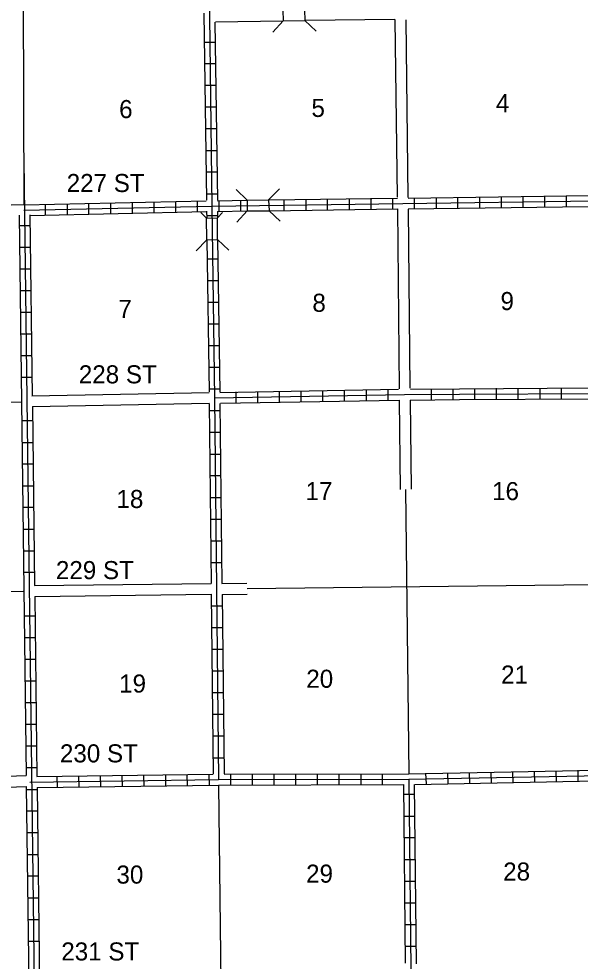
# Model space of a CAD drawing. Extents: x 1826985 to 2172499, y 15894647 to 16271025.
# Drawn here: x 1942176 to 1957693, y 16000238 to 16026307 of the extents above; entities that cross this region are included whole.
import ezdxf

# ---------------------------------------------------------------- set-up
doc = ezdxf.new("R2010")
doc.units = 0
for name, color, linetype in [('L10', 7, 'Continuous'), ('L11', 7, 'Continuous'), ('L13', 7, 'Continuous'), ('L14', 7, 'Continuous'), ('L18', 7, 'Continuous'), ('L2', 7, 'Continuous'), ('L30', 7, 'Continuous'), ('L54', 7, 'Continuous'), ('L8', 7, 'Continuous')]:
    doc.layers.add(name, color=color, linetype=linetype)

msp = doc.modelspace()

# ---------------------------------------------------------------- linework, layer by layer
at = {"layer": 'L10'}
for p, q in [((1952641, 16021053), (1952693, 16016069)), ((1952942, 16021043), (1952989, 16016085)), ((1942535, 16015879), (1947435, 16015974)), ((1942551, 16015578), (1947435, 16015678))]:
    msp.add_line(p, q, dxfattribs=at)
at = {"layer": 'L11'}
for p, q in [((1947609, 16026228), (1949473, 16026249)), ((1950090, 16026270), (1952567, 16026302)), ((1952641, 16021375), (1952582, 16026291)), ((1952942, 16021360), (1952883, 16026275)), ((1952691, 16015755), (1952719, 16013287)), ((1952991, 16015759), (1953019, 16013291)), ((1942610, 16010627), (1947491, 16010686)), ((1947789, 16010685), (1948483, 16010694)), ((1942613, 16010327), (1947495, 16010386)), ((1947793, 16010385), (1948487, 16010394))]:
    msp.add_line(p, q, dxfattribs=at)
at = {"layer": 'L13'}
for p, q in [((1952869, 16013289), (1952957, 16005424)), ((1948485, 16010544), (1958031, 16010662)), ((1947699, 16005108), (1947819, 15994783))]:
    msp.add_line(p, q, dxfattribs=at)
at = {"layer": 'L18'}
for p, q in [((1949473, 16026550), (1949483, 16026249)), ((1950075, 16026560), (1950085, 16026259)), ((1949483, 16026249), (1949193, 16025943)), ((1949483, 16026249), (1950085, 16026259)), ((1950085, 16026259), (1950391, 16025969)), ((1948485, 16021291), (1948184, 16021587)), ((1949082, 16021301), (1949383, 16021608)), ((1948485, 16021291), (1949082, 16021301)), ((1948485, 16021291), (1948491, 16020995)), ((1949082, 16021301), (1949093, 16021000)), ((1947366, 16020795), (1947208, 16020953)), ((1947667, 16020800), (1947810, 16020953)), ((1948491, 16020995), (1948200, 16020684)), ((1948491, 16020995), (1949093, 16021000)), ((1949093, 16021000), (1949399, 16020710)), ((1947366, 16020795), (1947667, 16020800)), ((1947377, 16020193), (1947366, 16020795)), ((1947672, 16020203), (1947667, 16020800)), ((1947377, 16020193), (1947081, 16019892)), ((1947377, 16020193), (1947672, 16020203)), ((1947672, 16020203), (1947984, 16019907))]:
    msp.add_line(p, q, dxfattribs=at)
at = {"layer": 'L2'}
msp.add_line((1942320, 16021173), (1942297, 16031133), dxfattribs=at)
at = {"layer": 'L54'}
for p, q in [((1941527, 16005342), (1942376, 16005370)), ((1941537, 16005042), (1942380, 16005070))]:
    msp.add_line(p, q, dxfattribs=at)
for points in [[(1941241, 16021143), (1942320, 16021173)], [(1941310, 16015683), (1942250, 16015710)], [(1941484, 16010451), (1942292, 16010477)]]:
    msp.add_lwpolyline(points, dxfattribs=at)
at = {"layer": 'L8'}
for p, q in [((1947609, 16025657), (1947308, 16025657)), ((1947614, 16025061), (1947318, 16025061)), ((1947625, 16024459), (1947324, 16024459)), ((1947635, 16023862), (1947334, 16023862)), ((1947641, 16023260), (1947340, 16023260)), ((1947651, 16022658), (1947350, 16022658)), ((1942318, 16022394), (1942725, 15989151)), ((1947656, 16022062), (1947355, 16022062)), ((1947656, 16021460), (1947355, 16021460)), ((1943517, 16020895), (1943517, 16021191)), ((1944114, 16020911), (1944114, 16021201)), ((1944716, 16020916), (1944716, 16021217)), ((1945317, 16020937), (1945317, 16021228)), ((1945914, 16020942), (1945914, 16021243)), ((1946516, 16020958), (1946516, 16021249)), ((1947118, 16020969), (1947118, 16021270)), ((1947714, 16020974), (1947714, 16021275)), ((1948316, 16020985), (1948316, 16021286)), ((1949515, 16021000), (1949515, 16021301)), ((1950117, 16021011), (1950117, 16021312)), ((1950713, 16021016), (1950713, 16021317)), ((1951315, 16021027), (1951315, 16021328)), ((1951917, 16021043), (1951917, 16021344)), ((1952514, 16021053), (1952514, 16021349)), ((1953116, 16021053), (1953116, 16021349)), ((1953718, 16021059), (1953718, 16021360)), ((1954314, 16021069), (1954314, 16021370)), ((1954916, 16021074), (1954916, 16021375)), ((1955518, 16021085), (1955518, 16021386)), ((1956115, 16021095), (1956115, 16021391)), ((1956717, 16021101), (1956717, 16021402)), ((1957313, 16021111), (1957313, 16021407)), ((1942915, 16020884), (1942915, 16021175)), ((1942181, 16020874), (1942376, 16005370)), ((1942482, 16020884), (1942540, 16015868)), ((1947667, 16020858), (1947366, 16020858)), ((1942192, 16020594), (1942493, 16020594)), ((1942197, 16019992), (1942498, 16019992)), ((1947683, 16019659), (1947382, 16019659)), ((1942197, 16019395), (1942498, 16019395)), ((1947693, 16019057), (1947392, 16019057)), ((1942208, 16018793), (1942509, 16018793)), ((1947699, 16018461), (1947398, 16018461)), ((1942218, 16018191), (1942514, 16018191)), ((1947709, 16017859), (1947408, 16017859)), ((1942223, 16017595), (1942524, 16017595)), ((1947714, 16017262), (1947414, 16017262)), ((1942234, 16016993), (1942535, 16016993)), ((1947725, 16016660), (1947424, 16016660)), ((1942239, 16016391), (1942540, 16016391)), ((1947730, 16016058), (1947435, 16016058)), ((1948184, 16015683), (1948184, 16015984)), ((1948781, 16015694), (1948781, 16015995)), ((1949383, 16015699), (1949383, 16016000)), ((1949985, 16015720), (1949985, 16016016)), ((1950581, 16015726), (1950581, 16016027)), ((1951183, 16015736), (1951183, 16016032)), ((1951785, 16015742), (1951785, 16016042)), ((1952382, 16015752), (1952382, 16016053)), ((1953580, 16015768), (1953580, 16016069)), ((1954182, 16015778), (1954182, 16016074)), ((1954784, 16015778), (1954784, 16016074)), ((1955381, 16015784), (1955381, 16016085)), ((1955983, 16015784), (1955983, 16016085)), ((1956585, 16015784), (1956585, 16016085)), ((1957181, 16015784), (1957181, 16016085)), ((1942551, 16015578), (1942610, 16010627)), ((1947730, 16015462), (1947435, 16015462)), ((1942260, 16015192), (1942556, 16015192)), ((1947741, 16014860), (1947440, 16014860)), ((1942260, 16014590), (1942556, 16014590)), ((1947751, 16014258), (1947450, 16014258)), ((1942266, 16013994), (1942567, 16013994)), ((1947757, 16013661), (1947456, 16013661)), ((1942276, 16013392), (1942577, 16013392)), ((1947767, 16013059), (1947466, 16013059)), ((1942282, 16012795), (1942582, 16012795)), ((1947767, 16012457), (1947466, 16012457)), ((1942292, 16012193), (1942593, 16012193)), ((1947773, 16011861), (1947477, 16011861)), ((1942297, 16011591), (1942598, 16011591)), ((1947783, 16011259), (1947482, 16011259)), ((1942308, 16010995), (1942609, 16010995)), ((1942613, 16010327), (1942672, 16005345)), ((1947799, 16010060), (1947498, 16010060)), ((1942324, 16009791), (1942625, 16009791)), ((1947799, 16009458), (1947498, 16009458)), ((1942324, 16009194), (1942625, 16009194)), ((1947810, 16008862), (1947509, 16008862)), ((1942334, 16008592), (1942635, 16008592)), ((1947815, 16008260), (1947514, 16008260)), ((1942340, 16007990), (1942641, 16007990)), ((1947825, 16007658), (1947524, 16007658)), ((1942350, 16007394), (1942651, 16007394)), ((1947831, 16007061), (1947535, 16007061)), ((1942355, 16006792), (1942656, 16006792)), ((1947831, 16006459), (1947535, 16006459)), ((1942366, 16006195), (1942667, 16006195)), ((1947841, 16005857), (1947540, 16005857)), ((1942377, 16005593), (1942672, 16005593)), ((1943227, 16005350), (1943232, 16005049)), ((1943823, 16005361), (1943834, 16005060)), ((1944425, 16005366), (1944430, 16005065)), ((1945027, 16005377), (1945032, 16005076)), ((1945624, 16005382), (1945634, 16005086)), ((1946226, 16005393), (1946231, 16005092)), ((1946822, 16005403), (1946833, 16005102)), ((1947424, 16005408), (1947435, 16005108)), ((1948026, 16005408), (1948026, 16005108)), ((1948623, 16005408), (1948623, 16005108)), ((1949225, 16005419), (1949225, 16005118)), ((1949826, 16005419), (1949826, 16005118)), ((1950423, 16005419), (1950423, 16005118)), ((1951025, 16005419), (1951025, 16005118)), ((1951627, 16005419), (1951627, 16005118)), ((1952223, 16005424), (1952223, 16005129)), ((1953422, 16005435), (1953433, 16005134)), ((1954024, 16005440), (1954034, 16005144)), ((1954626, 16005461), (1954631, 16005160)), ((1955222, 16005467), (1955233, 16005166)), ((1955824, 16005477), (1955835, 16005176)), ((1956426, 16005493), (1956432, 16005192)), ((1957023, 16005503), (1957033, 16005203)), ((1957625, 16005519), (1957630, 16005218)), ((1942380, 16005070), (1942509, 15994719)), ((1942683, 16005044), (1942873, 15989151)), ((1942382, 16004991), (1942683, 16004991)), ((1953105, 16004844), (1952810, 16004844)), ((1942392, 16004395), (1942693, 16004395)), ((1953116, 16004242), (1952815, 16004242)), ((1942392, 16003793), (1942693, 16003793)), ((1953126, 16003645), (1952825, 16003645)), ((1942398, 16003191), (1942699, 16003191)), ((1953132, 16003043), (1952831, 16003043)), ((1942408, 16002594), (1942709, 16002594)), ((1953132, 16002441), (1952831, 16002441)), ((1942419, 16001992), (1942714, 16001992)), ((1953142, 16001844), (1952841, 16001844)), ((1942424, 16001390), (1942725, 16001390)), ((1953147, 16001242), (1952852, 16001242)), ((1942435, 16000794), (1942730, 16000794)), ((1953147, 16000641), (1952852, 16000641))]:
    msp.add_line(p, q, dxfattribs=at)
for points in [[(1947197, 16047718), (1947239, 16042327), (1947318, 16037010), (1947377, 16031566), (1947450, 16026376), (1947514, 16021127), (1947582, 16015826), (1947699, 16005261)], [(1947294, 16026465), (1947366, 16021291)], [(1947598, 16026217), (1947667, 16021286)], [(1942318, 16021016), (1947514, 16021127), (1952788, 16021201), (1958089, 16021270), (1963374, 16021243), (1968681, 16021344), (1973992, 16021433), (1978998, 16021502)], [(1942320, 16021166), (1947355, 16021275)], [(1947667, 16021275), (1948475, 16021291)], [(1949093, 16021301), (1952641, 16021349)], [(1952942, 16021349), (1957931, 16021418)], [(1942482, 16020868), (1947366, 16020974)], [(1947366, 16020985), (1947377, 16020795)], [(1947667, 16020974), (1948491, 16020995)], [(1947667, 16020974), (1947667, 16020800)], [(1949093, 16021000), (1952651, 16021053)], [(1952942, 16021053), (1957915, 16021117)], [(1947377, 16020193), (1947435, 16015984)], [(1947672, 16020203), (1947730, 16015984)], [(1947582, 16015826), (1952841, 16015910), (1954357, 16015926), (1958147, 16015942), (1963459, 16015942), (1968755, 16016058), (1972118, 16016127)], [(1947730, 16015974), (1952672, 16016058)], [(1953000, 16016058), (1954357, 16016074), (1958000, 16016095)], [(1947751, 16015678), (1952691, 16015755)], [(1952991, 16015759), (1954357, 16015778), (1958000, 16015794)], [(1947435, 16015668), (1947491, 16010686)], [(1947730, 16015668), (1947789, 16010685)], [(1947495, 16010386), (1947551, 16005419)], [(1947793, 16010385), (1947852, 16005419)], [(1942482, 16005192), (1947699, 16005261), (1952957, 16005276), (1958290, 16005377), (1963538, 16005424), (1968850, 16005503), (1974209, 16005583), (1979225, 16005620)], [(1942672, 16005345), (1947551, 16005408)], [(1947852, 16005408), (1952957, 16005424), (1958142, 16005525)], [(1952957, 16005276), (1953010, 16000018), (1953116, 15994727), (1953147, 15989241)], [(1942683, 16005044), (1947699, 16005108), (1952810, 16005129)], [(1952810, 16005129), (1952857, 16000186)], [(1953105, 16005129), (1953158, 16000165)], [(1953126, 16005129), (1958126, 16005224)]]:
    msp.add_lwpolyline(points, dxfattribs=at)

# ---------------------------------------------------------------- texts
at = {"layer": 'L14'}
for s, p in [('6', (1944948, 16023561)), ('5', (1950265, 16023593)), ('4', (1955365, 16023725)), ('8', (1950291, 16018202)), ('9', (1955492, 16018250)), ('7', (1944927, 16018033)), ('17', (1950101, 16012991)), ('16', (1955259, 16012991)), ('18', (1944874, 16012774)), ('21', (1955508, 16007916)), ('19', (1944948, 16007668)), ('20', (1950122, 16007800)), ('28', (1955566, 16002467)), ('30', (1944874, 16002383)), ('29', (1950117, 16002409))]:
    msp.add_text(s, height=500, rotation=360, dxfattribs=at).set_placement(p)
at = {"layer": 'L30'}
for s, p in [('227 ST', (1943498, 16021515)), ('228 ST', (1943833, 16016222)), ('229 ST', (1943200, 16010806)), ('230 ST', (1943311, 16005736)), ('231 ST', (1943349, 16000256))]:
    msp.add_text(s, height=500, rotation=360, dxfattribs=at).set_placement(p)

doc.saveas('drawing.dxf')
